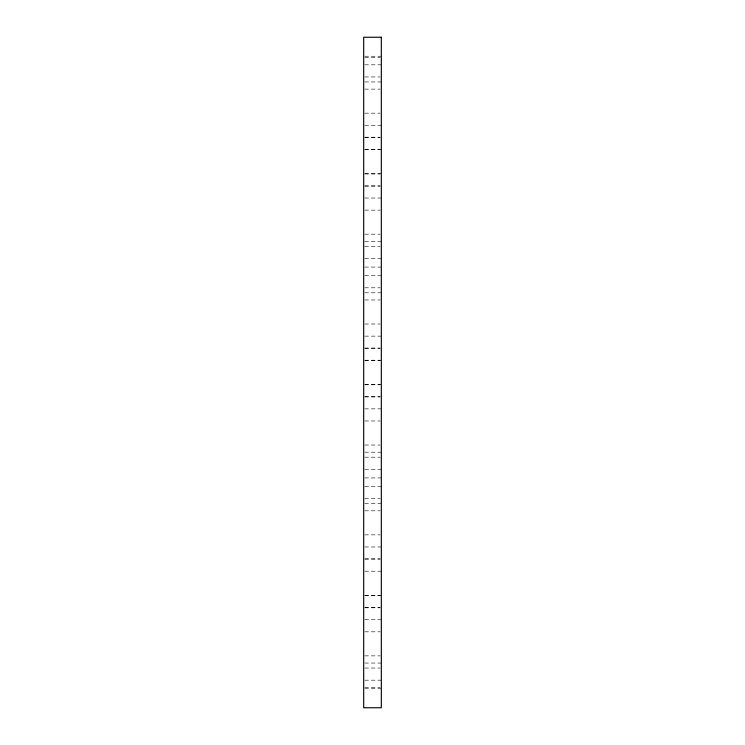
<?xml version="1.0" encoding="UTF-8"?>
<svg xmlns="http://www.w3.org/2000/svg" width="745" height="745" viewBox="0 0 745 745"><rect width="100%" height="100%" fill="white"/><g stroke="black" fill="none" stroke-linecap="round" stroke-linejoin="round"><path stroke-width="0.56" stroke-dasharray="3.73 2.79" d="M364.78 56.248L381.319 56.248M364.78 57.412L380.22 57.412M364.78 64.815L381.319 64.815M364.78 76.959L380.22 76.959M364.78 81.95L381.319 81.95M364.78 89.13L380.22 89.13M364.78 113.184L380.22 113.184M364.78 125.3L381.319 125.3M364.78 137.22L380.22 137.22M364.78 137.425L380.22 137.425M364.78 149.4L380.22 149.4M364.78 149.54L381.319 149.54M364.78 173.781L381.319 173.781M364.78 173.92L380.22 173.92M364.78 185.905L380.22 185.905M364.78 186.11L380.22 186.11M364.78 198.021L381.319 198.021M364.78 210.146L380.22 210.146M364.78 234.191L380.22 234.191M364.78 241.371L381.319 241.371M364.78 246.362L380.22 246.362M364.78 258.515L381.319 258.515M364.78 267.083L381.319 267.083M364.78 275.65L381.319 275.65M364.78 287.803L380.22 287.803M364.78 292.794L381.319 292.794M364.78 299.965L380.22 299.965M364.78 324.019L380.22 324.019M364.78 336.135L381.319 336.135M364.78 348.055L380.22 348.055M364.78 348.26L380.22 348.26M364.78 360.235L380.22 360.235M364.78 360.375L381.319 360.375M364.78 384.625L381.319 384.625M364.78 384.765L380.22 384.765M364.78 396.74L380.22 396.74M364.78 396.945L380.22 396.945M364.78 408.865L381.319 408.865M364.78 420.981L380.22 420.981M364.78 445.035L380.22 445.035M364.78 452.206L381.319 452.206M364.78 457.197L380.22 457.197M364.78 469.35L381.319 469.35M364.78 477.918L381.319 477.918M364.78 486.485L381.319 486.485M364.78 498.638L380.22 498.638M364.78 503.629L381.319 503.629M364.78 510.809L380.22 510.809M364.78 534.854L380.22 534.854M364.78 546.979L381.319 546.979M364.78 558.89L380.22 558.89M364.78 559.095L380.22 559.095M364.78 571.219L381.319 571.219M364.78 595.46L381.319 595.46M364.78 595.6L380.22 595.6M364.78 607.575L380.22 607.575M364.78 607.78L380.22 607.78M364.78 619.7L381.319 619.7M364.78 631.816L380.22 631.816M364.78 655.87L380.22 655.87M364.78 663.05L381.319 663.05M364.78 668.042L380.22 668.042M364.78 680.185L381.319 680.185M364.78 687.588L380.22 687.588M364.78 688.753L381.319 688.753"/><path stroke-width="1.12" d="M381.319 37.25L363.681 37.25L363.681 707.75L381.319 707.75L381.319 37.25"/></g></svg>
